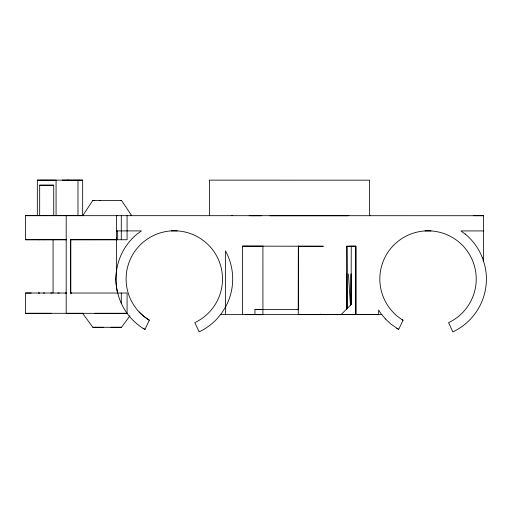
<?xml version="1.0" encoding="UTF-8"?>
<svg xmlns="http://www.w3.org/2000/svg" width="512" height="512" viewBox="0 0 512 512"><rect width="100%" height="100%" fill="white"/><g stroke="black" fill="none" stroke-linecap="round" stroke-linejoin="round"><path stroke-width="0.77" d="M66.195 215.667L66.195 313.325L127.072 313.331A58.381 58.381 0 0 0 143.021 328.301L144.986 329.389L149.318 320.192L143.571 316.134L139.155 311.987M77.984 215.648L77.984 180.128M62.234 180.128L82.662 180.128L82.662 215.648L53.728 215.654L53.728 185.21L39.674 185.21L39.674 215.654M116.474 239.744L116.486 215.674L117.664 215.674M209.395 215.661L209.402 180.147L369.549 180.173L369.542 215.686L369.907 215.693L369.542 215.686M225.459 314.63L225.472 250.874A58.381 58.381 0 0 1 225.459 307.149L221.53 313.338L216.858 318.989A58.381 58.381 0 0 1 199.155 331.84L194.829 322.618A48.211 48.211 0 0 0 213.318 250.688A48.211 48.211 0 0 0 139.168 246.01A48.211 48.211 0 0 0 148.467 319.718L149.318 320.192M220.467 314.63L242.534 314.63L242.547 246.131L262.918 246.131M262.918 246.118L262.906 314.656L245.21 314.637M346.675 309.037L346.682 246.253L355.878 246.15L355.872 314.605L378.656 314.605L378.656 309.997L380.787 313.357L385.459 319.008M347.168 246.253L347.475 308.23L346.72 308.986L346.682 274.022M350.982 299.11L351.098 304.602L351.251 246.253L346.682 246.253M351.245 274.016L351.238 304.467L341.088 314.611L318.259 314.605L320.57 314.144M355.872 314.611L355.878 246.144L351.104 246.144M473.414 215.68L483.565 215.686L483.558 261.389M116.48 237.478L116.39 271.693L115.93 279.014M242.534 314.63L254.931 314.611L254.944 309.536L298.592 309.536M350.829 304.877L351.027 274.016M115.93 278.982C116 291.238 119.93 303.366 127.072 313.331L94.899 313.312M483.565 215.712L25.6 215.661L25.6 239.731L66.502 239.731L25.606 239.731M385.459 318.976L390.803 324.026L398.701 329.421L403.034 320.218L402.182 319.725A48.211 48.211 0 0 1 392.883 246.042A48.211 48.211 0 0 1 467.027 250.72A48.211 48.211 0 0 1 448.538 322.675L452.87 331.872A58.381 58.381 0 0 0 484.57 264.518L482.304 257.562M130.842 215.661L131.674 215.661L121.53 200.442L93.338 200.442L92.851 200.442L82.701 215.661L83.533 215.661M110.995 327.296L121.53 327.296L129.901 315.853M381.818 314.605L317.229 314.611M298.394 246.246L298.266 314.605L306.445 314.611M319.411 314.637L304.307 314.637M67.443 180.128L68.083 180.128M298.323 246.221L299.008 246.214L298.323 246.221L298.336 309.856M313.184 314.598L310.202 314.605M299.021 314.63L298.336 314.63L301.05 314.637M37.331 215.654L37.331 180.134L82.662 180.128M37.331 180.134L56.07 180.134L56.07 215.654M39.674 185.21L53.677 185.203M99.834 200.442L100.595 200.442M92.851 200.442L94.771 200.442M121.037 200.442L121.53 200.442M25.6 215.661L53.926 215.648M39.77 215.661L40.288 215.661M69.696 215.661L70.214 215.661M249.21 215.731L261.389 215.75M270.016 215.75L347.968 215.757M348.614 215.68L348.973 215.68M116.486 230.899L141.414 230.899L137.101 234.035A58.381 58.381 0 0 0 117.581 292.813M171.29 230.874L177.344 230.874M424.998 230.906L431.053 230.906M116.474 239.718L70.72 239.731L71.27 239.731M38.707 239.731L39.264 239.731M43.827 239.731L44.211 239.731M65.773 239.731L66.157 239.731M299.635 246.246L323.341 246.253L242.547 246.131M51.072 313.318L25.6 313.312L25.6 293.018L66.502 293.018M31.296 293.018L25.6 293.018M50.778 293.018L52.09 293.018M57.894 293.018L59.206 293.018M25.6 313.312L83.264 313.306M254.835 314.611L378.656 314.611M82.611 313.312L92.851 327.296L103.386 327.296M92.851 327.296L121.53 327.296M231.904 215.667L232.269 215.68M252.832 215.674L253.197 215.68M348.602 314.605L348.966 314.618M369.53 314.605L369.894 314.618M254.944 309.536L262.906 309.568L262.208 309.549M251.885 314.624L262.906 314.643M256.947 309.542L260.762 309.562M254.931 314.611L256.941 314.624M402.182 319.75L403.034 320.218M396.73 328.307L398.701 329.421M143.014 328.275L144.979 329.395M465.242 234.067L460.928 230.938L483.558 230.912M348.442 274.022L350.438 305.267M127.072 215.674L127.072 239.744L70.56 239.744L70.554 293.024L127.072 293.024L127.072 313.331M121.28 215.674L121.28 239.744M121.28 293.024L121.28 303.181M117.664 230.899L117.664 239.744M70.822 239.725L70.822 293.005M53.069 239.725L53.069 293.011M465.235 234.048A58.381 58.381 0 0 1 482.304 257.549M39.264 293.018L38.714 293.018L39.264 293.018M44.166 293.018L43.782 293.018L44.166 293.018M66.202 293.018L65.818 293.018L66.202 293.018M71.277 293.018L70.72 293.018L71.277 293.018"/></g></svg>
